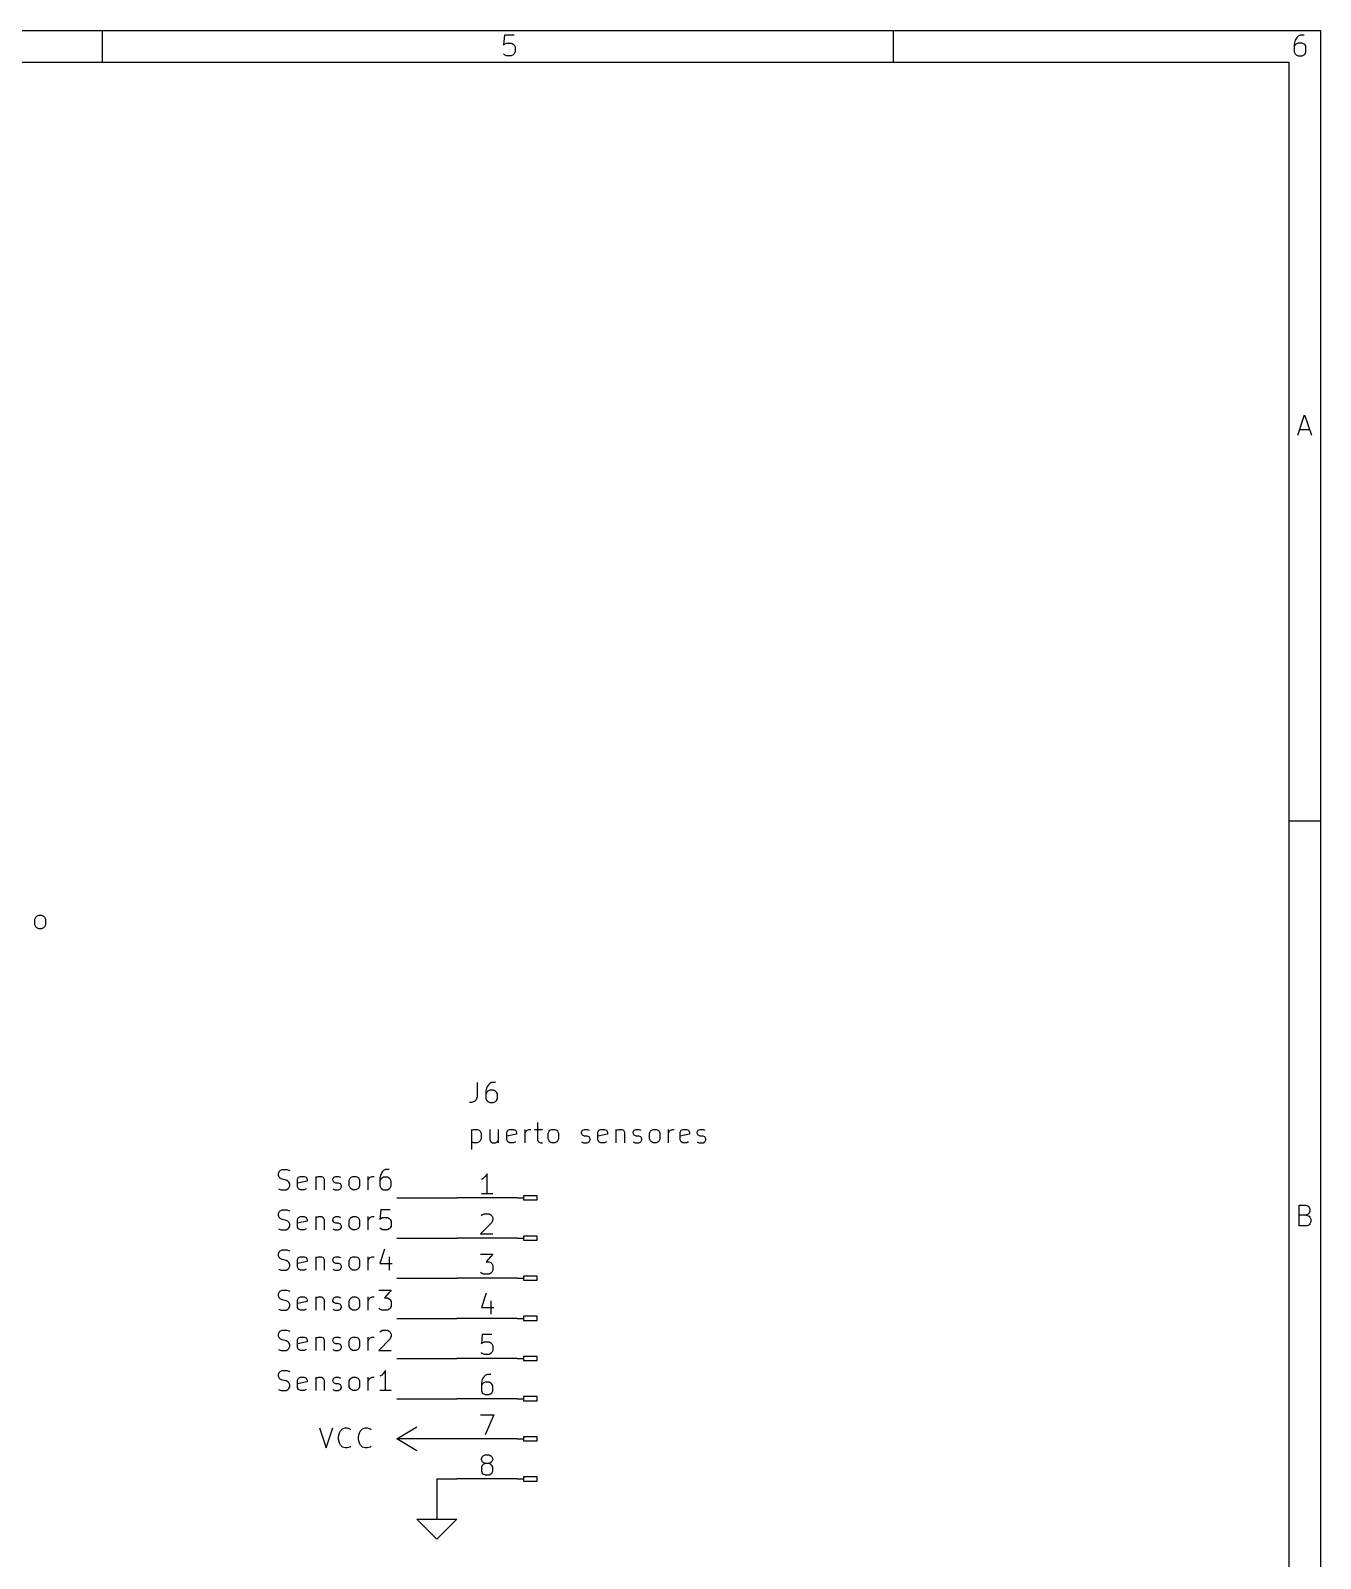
# Model space of a CAD drawing. Extents: x 0.4 to 11.3, y -7.9 to -0.4.
# Drawn here: x 8.089 to 11.299, y -4.198 to -0.394 of the extents above; entities that cross this region are included whole.
import ezdxf

# ---------------------------------------------------------------- set-up
doc = ezdxf.new("R2010")
doc.units = 0
doc.header["$MEASUREMENT"] = 0
for name, color, linetype in [('CYAN2', 4, 'CONTINUOUS'), ('GRAY1', 251, 'CONTINUOUS'), ('GREEN3', 91, 'CONTINUOUS'), ('RED2', 1, 'CONTINUOUS'), ('RED3', 11, 'CONTINUOUS')]:
    doc.layers.add(name, color=color, linetype=linetype)

msp = doc.modelspace()

# ---------------------------------------------------------------- linework, layer by layer
at = {"layer": 'CYAN2', "linetype": 'CONTINUOUS'}
for p, q in [((9.2006, -3.0128), (9.2006, -3.0485)), ((9.2244, -3.0247), (9.222, -3.0342)), ((9.222, -3.0342), (9.222, -3.0533)), ((9.2244, -3.0366), (9.222, -3.0414)), ((9.2291, -3.0176), (9.2244, -3.0247)), ((9.2268, -3.0342), (9.2244, -3.0366)), ((9.2315, -3.0319), (9.2268, -3.0342)), ((9.2315, -3.0152), (9.2291, -3.0176)), ((9.2363, -3.0128), (9.2315, -3.0152)), ((9.241, -3.0319), (9.2315, -3.0319)), ((9.2458, -3.0128), (9.2363, -3.0128)), ((9.2458, -3.0342), (9.241, -3.0319)), ((9.2482, -3.0366), (9.2458, -3.0342)), ((9.2506, -3.0414), (9.2482, -3.0366)), ((9.2506, -3.0533), (9.2506, -3.0414)), ((9.1863, -3.0628), (9.1815, -3.0628)), ((9.1934, -3.0604), (9.1863, -3.0628)), ((9.1982, -3.0557), (9.1934, -3.0604)), ((9.2006, -3.0485), (9.1982, -3.0557)), ((9.222, -3.0533), (9.2244, -3.058)), ((9.2244, -3.058), (9.2268, -3.0604)), ((9.2268, -3.0604), (9.2315, -3.0628)), ((9.2315, -3.0628), (9.241, -3.0628)), ((9.241, -3.0628), (9.2458, -3.0604)), ((9.2458, -3.0604), (9.2482, -3.058)), ((9.2482, -3.058), (9.2506, -3.0533)), ((9.3506, -3.1128), (9.3506, -3.1557)), ((9.1863, -3.1295), (9.1863, -3.1795)), ((9.1863, -3.1319), (9.191, -3.1295)), ((9.191, -3.1295), (9.2006, -3.1295)), ((9.2006, -3.1295), (9.2053, -3.1319)), ((9.2053, -3.1319), (9.2077, -3.1342)), ((9.2077, -3.1342), (9.2101, -3.139)), ((9.2101, -3.1533), (9.2077, -3.158)), ((9.2101, -3.139), (9.2101, -3.1533)), ((9.2315, -3.1295), (9.2315, -3.1557)), ((9.2315, -3.1557), (9.2339, -3.1604)), ((9.2529, -3.1295), (9.2529, -3.1628)), ((9.2744, -3.1366), (9.2768, -3.1319)), ((9.2744, -3.1557), (9.2744, -3.1366)), ((9.2982, -3.1414), (9.2744, -3.1461)), ((9.2768, -3.1604), (9.2744, -3.1557)), ((9.2768, -3.1319), (9.2815, -3.1295)), ((9.2815, -3.1295), (9.291, -3.1295)), ((9.291, -3.1295), (9.2958, -3.1319)), ((9.2958, -3.1319), (9.2982, -3.1366)), ((9.2982, -3.1366), (9.2982, -3.1414)), ((9.3196, -3.1628), (9.3196, -3.1295)), ((9.3196, -3.139), (9.322, -3.1342)), ((9.322, -3.1342), (9.3244, -3.1319)), ((9.3244, -3.1319), (9.3291, -3.1295)), ((9.3291, -3.1295), (9.3339, -3.1295)), ((9.3434, -3.1295), (9.3625, -3.1295)), ((9.3506, -3.1557), (9.3529, -3.1604)), ((9.3768, -3.139), (9.3791, -3.1342)), ((9.3768, -3.1533), (9.3768, -3.139)), ((9.3791, -3.158), (9.3768, -3.1533)), ((9.3791, -3.1342), (9.3815, -3.1319)), ((9.3815, -3.1319), (9.3863, -3.1295)), ((9.3863, -3.1295), (9.3934, -3.1295)), ((9.3934, -3.1295), (9.3982, -3.1319)), ((9.3982, -3.1319), (9.4006, -3.1342)), ((9.4006, -3.1342), (9.4029, -3.139)), ((9.4029, -3.1533), (9.4006, -3.158)), ((9.4029, -3.139), (9.4029, -3.1533)), ((9.4601, -3.1366), (9.4625, -3.1319)), ((9.4601, -3.139), (9.4601, -3.1366)), ((9.4625, -3.1438), (9.4601, -3.139)), ((9.4625, -3.1319), (9.4672, -3.1295)), ((9.4672, -3.1461), (9.4625, -3.1438)), ((9.4672, -3.1295), (9.4744, -3.1295)), ((9.4744, -3.1461), (9.4672, -3.1461)), ((9.4744, -3.1295), (9.4791, -3.1319)), ((9.4791, -3.1485), (9.4744, -3.1461)), ((9.4815, -3.1533), (9.4791, -3.1485)), ((9.4791, -3.1604), (9.4815, -3.1557)), ((9.4815, -3.1557), (9.4815, -3.1533)), ((9.5006, -3.1366), (9.5029, -3.1319)), ((9.5006, -3.1557), (9.5006, -3.1366)), ((9.5244, -3.1414), (9.5006, -3.1461)), ((9.5029, -3.1604), (9.5006, -3.1557)), ((9.5029, -3.1319), (9.5077, -3.1295)), ((9.5077, -3.1295), (9.5172, -3.1295)), ((9.5172, -3.1295), (9.522, -3.1319)), ((9.522, -3.1319), (9.5244, -3.1366)), ((9.5244, -3.1366), (9.5244, -3.1414)), ((9.5458, -3.1295), (9.5458, -3.1628)), ((9.5458, -3.1342), (9.5482, -3.1319)), ((9.5482, -3.1319), (9.5529, -3.1295)), ((9.5529, -3.1295), (9.5601, -3.1295)), ((9.5601, -3.1295), (9.5648, -3.1319)), ((9.5648, -3.1319), (9.5672, -3.1366)), ((9.5672, -3.1366), (9.5672, -3.1628)), ((9.5887, -3.1366), (9.591, -3.1319)), ((9.5887, -3.139), (9.5887, -3.1366)), ((9.591, -3.1438), (9.5887, -3.139)), ((9.591, -3.1319), (9.5958, -3.1295)), ((9.5958, -3.1461), (9.591, -3.1438)), ((9.5958, -3.1295), (9.6029, -3.1295)), ((9.6029, -3.1461), (9.5958, -3.1461)), ((9.6029, -3.1295), (9.6077, -3.1319)), ((9.6077, -3.1485), (9.6029, -3.1461)), ((9.6101, -3.1533), (9.6077, -3.1485)), ((9.6077, -3.1604), (9.6101, -3.1557)), ((9.6101, -3.1557), (9.6101, -3.1533)), ((9.6291, -3.139), (9.6315, -3.1342)), ((9.6291, -3.1533), (9.6291, -3.139)), ((9.6315, -3.158), (9.6291, -3.1533)), ((9.6315, -3.1342), (9.6339, -3.1319)), ((9.6339, -3.1319), (9.6387, -3.1295)), ((9.6387, -3.1295), (9.6458, -3.1295)), ((9.6458, -3.1295), (9.6506, -3.1319)), ((9.6506, -3.1319), (9.6529, -3.1342)), ((9.6529, -3.1342), (9.6553, -3.139)), ((9.6553, -3.1533), (9.6529, -3.158)), ((9.6553, -3.139), (9.6553, -3.1533)), ((9.6767, -3.1628), (9.6767, -3.1295)), ((9.6767, -3.139), (9.6791, -3.1342)), ((9.6791, -3.1342), (9.6815, -3.1319)), ((9.6815, -3.1319), (9.6863, -3.1295)), ((9.6863, -3.1295), (9.691, -3.1295)), ((9.7053, -3.1366), (9.7077, -3.1319)), ((9.7053, -3.1557), (9.7053, -3.1366)), ((9.7291, -3.1414), (9.7053, -3.1461)), ((9.7077, -3.1604), (9.7053, -3.1557)), ((9.7077, -3.1319), (9.7125, -3.1295)), ((9.7125, -3.1295), (9.722, -3.1295)), ((9.722, -3.1295), (9.7267, -3.1319)), ((9.7267, -3.1319), (9.7291, -3.1366)), ((9.7291, -3.1366), (9.7291, -3.1414)), ((9.7482, -3.1366), (9.7506, -3.1319)), ((9.7482, -3.139), (9.7482, -3.1366)), ((9.7506, -3.1438), (9.7482, -3.139)), ((9.7506, -3.1319), (9.7553, -3.1295)), ((9.7553, -3.1461), (9.7506, -3.1438)), ((9.7553, -3.1295), (9.7625, -3.1295)), ((9.7625, -3.1461), (9.7553, -3.1461)), ((9.7625, -3.1295), (9.7672, -3.1319)), ((9.7672, -3.1485), (9.7625, -3.1461)), ((9.7696, -3.1533), (9.7672, -3.1485)), ((9.7672, -3.1604), (9.7696, -3.1557)), ((9.7696, -3.1557), (9.7696, -3.1533)), ((9.191, -3.1628), (9.1863, -3.1604)), ((9.2006, -3.1628), (9.191, -3.1628)), ((9.2053, -3.1604), (9.2006, -3.1628)), ((9.2077, -3.158), (9.2053, -3.1604)), ((9.2339, -3.1604), (9.2387, -3.1628)), ((9.2387, -3.1628), (9.2458, -3.1628)), ((9.2458, -3.1628), (9.2506, -3.1604)), ((9.2506, -3.1604), (9.2529, -3.158)), ((9.2815, -3.1628), (9.2768, -3.1604)), ((9.291, -3.1628), (9.2815, -3.1628)), ((9.2958, -3.1604), (9.291, -3.1628)), ((9.3529, -3.1604), (9.3577, -3.1628)), ((9.3577, -3.1628), (9.3625, -3.1628)), ((9.3815, -3.1604), (9.3791, -3.158)), ((9.3863, -3.1628), (9.3815, -3.1604)), ((9.3934, -3.1628), (9.3863, -3.1628)), ((9.3982, -3.1604), (9.3934, -3.1628)), ((9.4006, -3.158), (9.3982, -3.1604)), ((9.4601, -3.1604), (9.4648, -3.1628)), ((9.4648, -3.1628), (9.4744, -3.1628)), ((9.4744, -3.1628), (9.4791, -3.1604)), ((9.5077, -3.1628), (9.5029, -3.1604)), ((9.5172, -3.1628), (9.5077, -3.1628)), ((9.522, -3.1604), (9.5172, -3.1628)), ((9.5887, -3.1604), (9.5934, -3.1628)), ((9.5934, -3.1628), (9.6029, -3.1628)), ((9.6029, -3.1628), (9.6077, -3.1604)), ((9.6339, -3.1604), (9.6315, -3.158)), ((9.6387, -3.1628), (9.6339, -3.1604)), ((9.6458, -3.1628), (9.6387, -3.1628)), ((9.6506, -3.1604), (9.6458, -3.1628)), ((9.6529, -3.158), (9.6506, -3.1604)), ((9.7125, -3.1628), (9.7077, -3.1604)), ((9.722, -3.1628), (9.7125, -3.1628)), ((9.7267, -3.1604), (9.722, -3.1628)), ((9.7482, -3.1604), (9.7529, -3.1628)), ((9.7529, -3.1628), (9.7625, -3.1628)), ((9.7625, -3.1628), (9.7672, -3.1604)), ((8.8075, -3.8728), (8.8242, -3.9228)), ((8.8242, -3.9228), (8.8409, -3.8728)), ((8.8575, -3.8847), (8.8599, -3.8799)), ((8.8599, -3.8799), (8.8647, -3.8752)), ((8.8647, -3.8752), (8.8718, -3.8728)), ((8.8718, -3.8728), (8.8766, -3.8728)), ((8.8766, -3.8728), (8.8837, -3.8752)), ((8.8837, -3.8752), (8.8861, -3.8776)), ((8.9075, -3.8847), (8.9099, -3.8799)), ((8.9099, -3.8799), (8.9147, -3.8752)), ((8.9147, -3.8752), (8.9218, -3.8728)), ((8.9218, -3.8728), (8.9266, -3.8728)), ((8.9266, -3.8728), (8.9337, -3.8752)), ((8.9337, -3.8752), (8.9361, -3.8776)), ((8.8551, -3.8942), (8.8575, -3.8847)), ((8.8551, -3.9014), (8.8551, -3.8942)), ((8.8575, -3.9109), (8.8551, -3.9014)), ((8.8599, -3.9157), (8.8575, -3.9109)), ((8.8647, -3.9204), (8.8599, -3.9157)), ((8.8861, -3.918), (8.8837, -3.9204)), ((8.9051, -3.8942), (8.9075, -3.8847)), ((8.9051, -3.9014), (8.9051, -3.8942)), ((8.9075, -3.9109), (8.9051, -3.9014)), ((8.9099, -3.9157), (8.9075, -3.9109)), ((8.9147, -3.9204), (8.9099, -3.9157)), ((8.9361, -3.918), (8.9337, -3.9204)), ((8.8718, -3.9228), (8.8647, -3.9204)), ((8.8766, -3.9228), (8.8718, -3.9228)), ((8.8837, -3.9204), (8.8766, -3.9228)), ((8.9218, -3.9228), (8.9147, -3.9204)), ((8.9266, -3.9228), (8.9218, -3.9228)), ((8.9337, -3.9204), (8.9266, -3.9228))]:
    msp.add_line(p, q, dxfattribs=at)
at = {"layer": 'GRAY1', "linetype": 'CONTINUOUS'}
for p, q in [((8.0993, -2.606), (8.1017, -2.6012)), ((8.0993, -2.6203), (8.0993, -2.606)), ((8.1017, -2.625), (8.0993, -2.6203)), ((8.1017, -2.6012), (8.1041, -2.5988)), ((8.1041, -2.5988), (8.1089, -2.5965)), ((8.1089, -2.5965), (8.116, -2.5965)), ((8.116, -2.5965), (8.1208, -2.5988)), ((8.1208, -2.5988), (8.1231, -2.6012)), ((8.1231, -2.6012), (8.1255, -2.606)), ((8.1255, -2.6203), (8.1231, -2.625)), ((8.1255, -2.606), (8.1255, -2.6203)), ((8.1041, -2.6274), (8.1017, -2.625)), ((8.1089, -2.6298), (8.1041, -2.6274)), ((8.116, -2.6298), (8.1089, -2.6298)), ((8.1208, -2.6274), (8.116, -2.6298)), ((8.1231, -2.625), (8.1208, -2.6274)), ((8.7078, -3.2346), (8.7102, -3.2322)), ((8.7102, -3.2322), (8.7149, -3.2298)), ((8.7149, -3.2298), (8.7268, -3.2298)), ((8.7268, -3.2298), (8.734, -3.2322)), ((8.9673, -3.2322), (8.9649, -3.2346)), ((8.9721, -3.2298), (8.9673, -3.2322)), ((8.9816, -3.2298), (8.9721, -3.2298)), ((8.7054, -3.2393), (8.7078, -3.2346)), ((8.7054, -3.2441), (8.7054, -3.2393)), ((8.7078, -3.2488), (8.7054, -3.2441)), ((8.7102, -3.2512), (8.7078, -3.2488)), ((8.7149, -3.2536), (8.7102, -3.2512)), ((8.7245, -3.256), (8.7149, -3.2536)), ((8.7292, -3.2584), (8.7245, -3.256)), ((8.7316, -3.2608), (8.7292, -3.2584)), ((8.734, -3.2655), (8.7316, -3.2608)), ((8.7316, -3.275), (8.734, -3.2703)), ((8.734, -3.2703), (8.734, -3.2655)), ((8.753, -3.2536), (8.7554, -3.2488)), ((8.753, -3.2727), (8.753, -3.2536)), ((8.7768, -3.2584), (8.753, -3.2631)), ((8.7554, -3.2488), (8.7602, -3.2465)), ((8.7602, -3.2465), (8.7697, -3.2465)), ((8.7697, -3.2465), (8.7745, -3.2488)), ((8.7745, -3.2488), (8.7768, -3.2536)), ((8.7768, -3.2536), (8.7768, -3.2584)), ((8.7983, -3.2465), (8.7983, -3.2798)), ((8.7983, -3.2512), (8.8007, -3.2488)), ((8.8007, -3.2488), (8.8054, -3.2465)), ((8.8054, -3.2465), (8.8126, -3.2465)), ((8.8126, -3.2465), (8.8173, -3.2488)), ((8.8173, -3.2488), (8.8197, -3.2536)), ((8.8197, -3.2536), (8.8197, -3.2798)), ((8.8411, -3.2536), (8.8435, -3.2488)), ((8.8411, -3.256), (8.8411, -3.2536)), ((8.8435, -3.2608), (8.8411, -3.256)), ((8.8435, -3.2488), (8.8483, -3.2465)), ((8.8483, -3.2631), (8.8435, -3.2608)), ((8.8483, -3.2465), (8.8554, -3.2465)), ((8.8554, -3.2631), (8.8483, -3.2631)), ((8.8554, -3.2465), (8.8602, -3.2488)), ((8.8602, -3.2655), (8.8554, -3.2631)), ((8.8626, -3.2703), (8.8602, -3.2655)), ((8.8626, -3.2727), (8.8626, -3.2703)), ((8.8816, -3.256), (8.884, -3.2512)), ((8.8816, -3.2703), (8.8816, -3.256)), ((8.884, -3.275), (8.8816, -3.2703)), ((8.884, -3.2512), (8.8864, -3.2488)), ((8.8864, -3.2488), (8.8911, -3.2465)), ((8.8911, -3.2465), (8.8983, -3.2465)), ((8.8983, -3.2465), (8.903, -3.2488)), ((8.903, -3.2488), (8.9054, -3.2512)), ((8.9054, -3.2512), (8.9078, -3.256)), ((8.9078, -3.2703), (8.9054, -3.275)), ((8.9078, -3.256), (8.9078, -3.2703)), ((8.9292, -3.2798), (8.9292, -3.2465)), ((8.9292, -3.256), (8.9316, -3.2512)), ((8.9316, -3.2512), (8.934, -3.2488)), ((8.934, -3.2488), (8.9387, -3.2465)), ((8.9387, -3.2465), (8.9435, -3.2465)), ((8.9602, -3.2417), (8.9578, -3.2512)), ((8.9578, -3.2512), (8.9578, -3.2703)), ((8.9602, -3.2536), (8.9578, -3.2584)), ((8.9578, -3.2703), (8.9602, -3.275)), ((8.9649, -3.2346), (8.9602, -3.2417)), ((8.9626, -3.2512), (8.9602, -3.2536)), ((8.9673, -3.2488), (8.9626, -3.2512)), ((8.9768, -3.2488), (8.9673, -3.2488)), ((8.9816, -3.2512), (8.9768, -3.2488)), ((8.984, -3.2536), (8.9816, -3.2512)), ((8.9864, -3.2584), (8.984, -3.2536)), ((8.984, -3.275), (8.9864, -3.2703)), ((8.9864, -3.2703), (8.9864, -3.2584)), ((8.7054, -3.2774), (8.7126, -3.2798)), ((8.7126, -3.2798), (8.7245, -3.2798)), ((8.7245, -3.2798), (8.7292, -3.2774)), ((8.7292, -3.2774), (8.7316, -3.275)), ((8.7554, -3.2774), (8.753, -3.2727)), ((8.7602, -3.2798), (8.7554, -3.2774)), ((8.7697, -3.2798), (8.7602, -3.2798)), ((8.7745, -3.2774), (8.7697, -3.2798)), ((8.8411, -3.2774), (8.8459, -3.2798)), ((8.8459, -3.2798), (8.8554, -3.2798)), ((8.8554, -3.2798), (8.8602, -3.2774)), ((8.8602, -3.2774), (8.8626, -3.2727)), ((8.8864, -3.2774), (8.884, -3.275)), ((8.8911, -3.2798), (8.8864, -3.2774)), ((8.8983, -3.2798), (8.8911, -3.2798)), ((8.903, -3.2774), (8.8983, -3.2798)), ((8.9054, -3.275), (8.903, -3.2774)), ((8.9602, -3.275), (8.9626, -3.2774)), ((8.9626, -3.2774), (8.9673, -3.2798)), ((8.9673, -3.2798), (8.9768, -3.2798)), ((8.9768, -3.2798), (8.9816, -3.2774)), ((8.9816, -3.2774), (8.984, -3.275)), ((8.7054, -3.3393), (8.7078, -3.3346)), ((8.7054, -3.3441), (8.7054, -3.3393)), ((8.7078, -3.3488), (8.7054, -3.3441)), ((8.7078, -3.3346), (8.7102, -3.3322)), ((8.7102, -3.3322), (8.7149, -3.3298)), ((8.7149, -3.3298), (8.7268, -3.3298)), ((8.7268, -3.3298), (8.734, -3.3322)), ((8.7554, -3.3488), (8.7602, -3.3465)), ((8.7602, -3.3465), (8.7697, -3.3465)), ((8.7697, -3.3465), (8.7745, -3.3488)), ((8.7983, -3.3465), (8.7983, -3.3798)), ((8.8007, -3.3488), (8.8054, -3.3465)), ((8.8054, -3.3465), (8.8126, -3.3465)), ((8.8126, -3.3465), (8.8173, -3.3488)), ((8.8435, -3.3488), (8.8483, -3.3465)), ((8.8483, -3.3465), (8.8554, -3.3465)), ((8.8554, -3.3465), (8.8602, -3.3488)), ((8.8864, -3.3488), (8.8911, -3.3465)), ((8.8911, -3.3465), (8.8983, -3.3465)), ((8.8983, -3.3465), (8.903, -3.3488)), ((8.9292, -3.3798), (8.9292, -3.3465)), ((8.934, -3.3488), (8.9387, -3.3465)), ((8.9387, -3.3465), (8.9435, -3.3465)), ((8.9602, -3.3298), (8.9578, -3.3536)), ((8.984, -3.3298), (8.9602, -3.3298)), ((8.7054, -3.3774), (8.7126, -3.3798)), ((8.7102, -3.3512), (8.7078, -3.3488)), ((8.7149, -3.3536), (8.7102, -3.3512)), ((8.7126, -3.3798), (8.7245, -3.3798)), ((8.7245, -3.356), (8.7149, -3.3536)), ((8.7292, -3.3584), (8.7245, -3.356)), ((8.7245, -3.3798), (8.7292, -3.3774)), ((8.7316, -3.3608), (8.7292, -3.3584)), ((8.7292, -3.3774), (8.7316, -3.375)), ((8.734, -3.3655), (8.7316, -3.3608)), ((8.7316, -3.375), (8.734, -3.3703)), ((8.734, -3.3703), (8.734, -3.3655)), ((8.753, -3.3536), (8.7554, -3.3488)), ((8.753, -3.3727), (8.753, -3.3536)), ((8.7768, -3.3584), (8.753, -3.3631)), ((8.7554, -3.3774), (8.753, -3.3727)), ((8.7602, -3.3798), (8.7554, -3.3774)), ((8.7697, -3.3798), (8.7602, -3.3798)), ((8.7745, -3.3774), (8.7697, -3.3798)), ((8.7745, -3.3488), (8.7768, -3.3536)), ((8.7768, -3.3536), (8.7768, -3.3584)), ((8.7983, -3.3512), (8.8007, -3.3488)), ((8.8173, -3.3488), (8.8197, -3.3536)), ((8.8197, -3.3536), (8.8197, -3.3798)), ((8.8411, -3.3536), (8.8435, -3.3488)), ((8.8411, -3.356), (8.8411, -3.3536)), ((8.8435, -3.3608), (8.8411, -3.356)), ((8.8411, -3.3774), (8.8459, -3.3798)), ((8.8483, -3.3631), (8.8435, -3.3608)), ((8.8459, -3.3798), (8.8554, -3.3798)), ((8.8554, -3.3631), (8.8483, -3.3631)), ((8.8602, -3.3655), (8.8554, -3.3631)), ((8.8554, -3.3798), (8.8602, -3.3774)), ((8.8626, -3.3703), (8.8602, -3.3655)), ((8.8602, -3.3774), (8.8626, -3.3727)), ((8.8626, -3.3727), (8.8626, -3.3703)), ((8.8816, -3.356), (8.884, -3.3512)), ((8.8816, -3.3703), (8.8816, -3.356)), ((8.884, -3.375), (8.8816, -3.3703)), ((8.884, -3.3512), (8.8864, -3.3488)), ((8.8864, -3.3774), (8.884, -3.375)), ((8.8911, -3.3798), (8.8864, -3.3774)), ((8.8983, -3.3798), (8.8911, -3.3798)), ((8.903, -3.3774), (8.8983, -3.3798)), ((8.903, -3.3488), (8.9054, -3.3512)), ((8.9054, -3.375), (8.903, -3.3774)), ((8.9054, -3.3512), (8.9078, -3.356)), ((8.9078, -3.3703), (8.9054, -3.375)), ((8.9078, -3.356), (8.9078, -3.3703)), ((8.9292, -3.356), (8.9316, -3.3512)), ((8.9316, -3.3512), (8.934, -3.3488)), ((8.9578, -3.3536), (8.9602, -3.3512)), ((8.9602, -3.3774), (8.9578, -3.375)), ((8.9602, -3.3512), (8.9649, -3.3488)), ((8.9649, -3.3798), (8.9602, -3.3774)), ((8.9649, -3.3488), (8.9768, -3.3488)), ((8.9768, -3.3798), (8.9649, -3.3798)), ((8.9768, -3.3488), (8.9816, -3.3512)), ((8.9816, -3.3774), (8.9768, -3.3798)), ((8.9816, -3.3512), (8.984, -3.3536)), ((8.984, -3.375), (8.9816, -3.3774)), ((8.984, -3.3536), (8.9864, -3.3584)), ((8.9864, -3.3703), (8.984, -3.375)), ((8.9864, -3.3584), (8.9864, -3.3703)), ((8.7054, -3.4393), (8.7078, -3.4346)), ((8.7054, -3.4441), (8.7054, -3.4393)), ((8.7078, -3.4488), (8.7054, -3.4441)), ((8.7078, -3.4346), (8.7102, -3.4322)), ((8.7102, -3.4512), (8.7078, -3.4488)), ((8.7102, -3.4322), (8.7149, -3.4298)), ((8.7149, -3.4536), (8.7102, -3.4512)), ((8.7149, -3.4298), (8.7268, -3.4298)), ((8.7245, -3.456), (8.7149, -3.4536)), ((8.7292, -3.4584), (8.7245, -3.456)), ((8.7268, -3.4298), (8.734, -3.4322)), ((8.7316, -3.4608), (8.7292, -3.4584)), ((8.734, -3.4655), (8.7316, -3.4608)), ((8.753, -3.4536), (8.7554, -3.4488)), ((8.753, -3.4727), (8.753, -3.4536)), ((8.7768, -3.4584), (8.753, -3.4631)), ((8.7554, -3.4488), (8.7602, -3.4465)), ((8.7602, -3.4465), (8.7697, -3.4465)), ((8.7697, -3.4465), (8.7745, -3.4488)), ((8.7745, -3.4488), (8.7768, -3.4536)), ((8.7768, -3.4536), (8.7768, -3.4584)), ((8.7983, -3.4465), (8.7983, -3.4798)), ((8.7983, -3.4512), (8.8007, -3.4488)), ((8.8007, -3.4488), (8.8054, -3.4465)), ((8.8054, -3.4465), (8.8126, -3.4465)), ((8.8126, -3.4465), (8.8173, -3.4488)), ((8.8173, -3.4488), (8.8197, -3.4536)), ((8.8197, -3.4536), (8.8197, -3.4798)), ((8.8411, -3.4536), (8.8435, -3.4488)), ((8.8411, -3.456), (8.8411, -3.4536)), ((8.8435, -3.4608), (8.8411, -3.456)), ((8.8435, -3.4488), (8.8483, -3.4465)), ((8.8483, -3.4631), (8.8435, -3.4608)), ((8.8483, -3.4465), (8.8554, -3.4465)), ((8.8554, -3.4465), (8.8602, -3.4488)), ((8.8816, -3.456), (8.884, -3.4512)), ((8.8816, -3.4703), (8.8816, -3.456)), ((8.884, -3.4512), (8.8864, -3.4488)), ((8.8864, -3.4488), (8.8911, -3.4465)), ((8.8911, -3.4465), (8.8983, -3.4465)), ((8.8983, -3.4465), (8.903, -3.4488)), ((8.903, -3.4488), (8.9054, -3.4512)), ((8.9054, -3.4512), (8.9078, -3.456)), ((8.9078, -3.456), (8.9078, -3.4703)), ((8.9292, -3.4798), (8.9292, -3.4465)), ((8.9292, -3.456), (8.9316, -3.4512)), ((8.9316, -3.4512), (8.934, -3.4488)), ((8.934, -3.4488), (8.9387, -3.4465)), ((8.9387, -3.4465), (8.9435, -3.4465)), ((8.9697, -3.4274), (8.9578, -3.4631)), ((8.9816, -3.4465), (8.9816, -3.4798)), ((8.7054, -3.4774), (8.7126, -3.4798)), ((8.7126, -3.4798), (8.7245, -3.4798)), ((8.7245, -3.4798), (8.7292, -3.4774)), ((8.7292, -3.4774), (8.7316, -3.475)), ((8.7316, -3.475), (8.734, -3.4703)), ((8.734, -3.4703), (8.734, -3.4655)), ((8.7554, -3.4774), (8.753, -3.4727)), ((8.7602, -3.4798), (8.7554, -3.4774)), ((8.7697, -3.4798), (8.7602, -3.4798)), ((8.7745, -3.4774), (8.7697, -3.4798)), ((8.8411, -3.4774), (8.8459, -3.4798)), ((8.8459, -3.4798), (8.8554, -3.4798)), ((8.8554, -3.4631), (8.8483, -3.4631)), ((8.8602, -3.4655), (8.8554, -3.4631)), ((8.8554, -3.4798), (8.8602, -3.4774)), ((8.8626, -3.4703), (8.8602, -3.4655)), ((8.8602, -3.4774), (8.8626, -3.4727)), ((8.8626, -3.4727), (8.8626, -3.4703)), ((8.884, -3.475), (8.8816, -3.4703)), ((8.8864, -3.4774), (8.884, -3.475)), ((8.8911, -3.4798), (8.8864, -3.4774)), ((8.8983, -3.4798), (8.8911, -3.4798)), ((8.903, -3.4774), (8.8983, -3.4798)), ((8.9054, -3.475), (8.903, -3.4774)), ((8.9078, -3.4703), (8.9054, -3.475)), ((8.9578, -3.4631), (8.9887, -3.4631)), ((8.7054, -3.5393), (8.7078, -3.5346)), ((8.7078, -3.5346), (8.7102, -3.5322)), ((8.7102, -3.5322), (8.7149, -3.5298)), ((8.7149, -3.5298), (8.7268, -3.5298)), ((8.7268, -3.5298), (8.734, -3.5322)), ((8.9554, -3.5298), (8.9864, -3.5298)), ((8.9864, -3.5298), (8.9697, -3.5488)), ((8.7054, -3.5441), (8.7054, -3.5393)), ((8.7078, -3.5488), (8.7054, -3.5441)), ((8.7102, -3.5512), (8.7078, -3.5488)), ((8.7149, -3.5536), (8.7102, -3.5512)), ((8.7245, -3.556), (8.7149, -3.5536)), ((8.7292, -3.5584), (8.7245, -3.556)), ((8.7316, -3.5608), (8.7292, -3.5584)), ((8.7292, -3.5774), (8.7316, -3.575)), ((8.734, -3.5655), (8.7316, -3.5608)), ((8.7316, -3.575), (8.734, -3.5703)), ((8.734, -3.5703), (8.734, -3.5655)), ((8.753, -3.5536), (8.7554, -3.5488)), ((8.753, -3.5727), (8.753, -3.5536)), ((8.7768, -3.5584), (8.753, -3.5631)), ((8.7554, -3.5774), (8.753, -3.5727)), ((8.7554, -3.5488), (8.7602, -3.5465)), ((8.7602, -3.5465), (8.7697, -3.5465)), ((8.7697, -3.5465), (8.7745, -3.5488)), ((8.7745, -3.5488), (8.7768, -3.5536)), ((8.7768, -3.5536), (8.7768, -3.5584)), ((8.7983, -3.5465), (8.7983, -3.5798)), ((8.7983, -3.5512), (8.8007, -3.5488)), ((8.8007, -3.5488), (8.8054, -3.5465)), ((8.8054, -3.5465), (8.8126, -3.5465)), ((8.8126, -3.5465), (8.8173, -3.5488)), ((8.8173, -3.5488), (8.8197, -3.5536)), ((8.8197, -3.5536), (8.8197, -3.5798)), ((8.8411, -3.5536), (8.8435, -3.5488)), ((8.8411, -3.556), (8.8411, -3.5536)), ((8.8435, -3.5608), (8.8411, -3.556)), ((8.8435, -3.5488), (8.8483, -3.5465)), ((8.8483, -3.5631), (8.8435, -3.5608)), ((8.8483, -3.5465), (8.8554, -3.5465)), ((8.8554, -3.5631), (8.8483, -3.5631)), ((8.8554, -3.5465), (8.8602, -3.5488)), ((8.8602, -3.5655), (8.8554, -3.5631)), ((8.8626, -3.5703), (8.8602, -3.5655)), ((8.8602, -3.5774), (8.8626, -3.5727)), ((8.8626, -3.5727), (8.8626, -3.5703)), ((8.8816, -3.556), (8.884, -3.5512)), ((8.8816, -3.5703), (8.8816, -3.556)), ((8.884, -3.575), (8.8816, -3.5703)), ((8.884, -3.5512), (8.8864, -3.5488)), ((8.8864, -3.5774), (8.884, -3.575)), ((8.8864, -3.5488), (8.8911, -3.5465)), ((8.8911, -3.5465), (8.8983, -3.5465)), ((8.8983, -3.5465), (8.903, -3.5488)), ((8.903, -3.5488), (8.9054, -3.5512)), ((8.9054, -3.575), (8.903, -3.5774)), ((8.9054, -3.5512), (8.9078, -3.556)), ((8.9078, -3.5703), (8.9054, -3.575)), ((8.9078, -3.556), (8.9078, -3.5703)), ((8.9292, -3.5798), (8.9292, -3.5465)), ((8.9292, -3.556), (8.9316, -3.5512)), ((8.9316, -3.5512), (8.934, -3.5488)), ((8.934, -3.5488), (8.9387, -3.5465)), ((8.9387, -3.5465), (8.9435, -3.5465)), ((8.9578, -3.5774), (8.9554, -3.575)), ((8.9697, -3.5488), (8.9768, -3.5488)), ((8.9768, -3.5488), (8.9816, -3.5512)), ((8.9816, -3.5512), (8.984, -3.5536)), ((8.984, -3.575), (8.9816, -3.5774)), ((8.984, -3.5536), (8.9864, -3.5584)), ((8.9864, -3.5703), (8.984, -3.575)), ((8.9864, -3.5584), (8.9864, -3.5703)), ((8.7054, -3.5774), (8.7126, -3.5798)), ((8.7126, -3.5798), (8.7245, -3.5798)), ((8.7245, -3.5798), (8.7292, -3.5774)), ((8.7602, -3.5798), (8.7554, -3.5774)), ((8.7697, -3.5798), (8.7602, -3.5798)), ((8.7745, -3.5774), (8.7697, -3.5798)), ((8.8411, -3.5774), (8.8459, -3.5798)), ((8.8459, -3.5798), (8.8554, -3.5798)), ((8.8554, -3.5798), (8.8602, -3.5774)), ((8.8911, -3.5798), (8.8864, -3.5774)), ((8.8983, -3.5798), (8.8911, -3.5798)), ((8.903, -3.5774), (8.8983, -3.5798)), ((8.9626, -3.5798), (8.9578, -3.5774)), ((8.9768, -3.5798), (8.9626, -3.5798)), ((8.9816, -3.5774), (8.9768, -3.5798)), ((8.7054, -3.6393), (8.7078, -3.6346)), ((8.7054, -3.6441), (8.7054, -3.6393)), ((8.7078, -3.6488), (8.7054, -3.6441)), ((8.7078, -3.6346), (8.7102, -3.6322)), ((8.7102, -3.6512), (8.7078, -3.6488)), ((8.7102, -3.6322), (8.7149, -3.6298)), ((8.7149, -3.6536), (8.7102, -3.6512)), ((8.7149, -3.6298), (8.7268, -3.6298)), ((8.7268, -3.6298), (8.734, -3.6322)), ((8.753, -3.6536), (8.7554, -3.6488)), ((8.7554, -3.6488), (8.7602, -3.6465)), ((8.7602, -3.6465), (8.7697, -3.6465)), ((8.7697, -3.6465), (8.7745, -3.6488)), ((8.7745, -3.6488), (8.7768, -3.6536)), ((8.7983, -3.6465), (8.7983, -3.6798)), ((8.7983, -3.6512), (8.8007, -3.6488)), ((8.8007, -3.6488), (8.8054, -3.6465)), ((8.8054, -3.6465), (8.8126, -3.6465)), ((8.8126, -3.6465), (8.8173, -3.6488)), ((8.8173, -3.6488), (8.8197, -3.6536)), ((8.8411, -3.6536), (8.8435, -3.6488)), ((8.8435, -3.6488), (8.8483, -3.6465)), ((8.8483, -3.6465), (8.8554, -3.6465)), ((8.8554, -3.6465), (8.8602, -3.6488)), ((8.8816, -3.656), (8.884, -3.6512)), ((8.884, -3.6512), (8.8864, -3.6488)), ((8.8864, -3.6488), (8.8911, -3.6465)), ((8.8911, -3.6465), (8.8983, -3.6465)), ((8.8983, -3.6465), (8.903, -3.6488)), ((8.903, -3.6488), (8.9054, -3.6512)), ((8.9054, -3.6512), (8.9078, -3.656)), ((8.9292, -3.6798), (8.9292, -3.6465)), ((8.9292, -3.656), (8.9316, -3.6512)), ((8.9316, -3.6512), (8.934, -3.6488)), ((8.934, -3.6488), (8.9387, -3.6465)), ((8.9387, -3.6465), (8.9435, -3.6465)), ((8.984, -3.6512), (8.9554, -3.6798)), ((8.9578, -3.6346), (8.9602, -3.6322)), ((8.9602, -3.6322), (8.9649, -3.6298)), ((8.9649, -3.6298), (8.9768, -3.6298)), ((8.9768, -3.6298), (8.9816, -3.6322)), ((8.9816, -3.6322), (8.984, -3.6346)), ((8.984, -3.6346), (8.9864, -3.6393)), ((8.9864, -3.6441), (8.984, -3.6512)), ((8.9864, -3.6393), (8.9864, -3.6441)), ((8.7054, -3.6774), (8.7126, -3.6798)), ((8.7126, -3.6798), (8.7245, -3.6798)), ((8.7245, -3.656), (8.7149, -3.6536)), ((8.7292, -3.6584), (8.7245, -3.656)), ((8.7245, -3.6798), (8.7292, -3.6774)), ((8.7316, -3.6608), (8.7292, -3.6584)), ((8.7292, -3.6774), (8.7316, -3.675)), ((8.734, -3.6655), (8.7316, -3.6608)), ((8.7316, -3.675), (8.734, -3.6703)), ((8.734, -3.6703), (8.734, -3.6655)), ((8.753, -3.6727), (8.753, -3.6536)), ((8.7768, -3.6584), (8.753, -3.6631)), ((8.7554, -3.6774), (8.753, -3.6727)), ((8.7602, -3.6798), (8.7554, -3.6774)), ((8.7697, -3.6798), (8.7602, -3.6798)), ((8.7745, -3.6774), (8.7697, -3.6798)), ((8.7768, -3.6536), (8.7768, -3.6584)), ((8.8197, -3.6536), (8.8197, -3.6798)), ((8.8411, -3.656), (8.8411, -3.6536)), ((8.8435, -3.6608), (8.8411, -3.656)), ((8.8411, -3.6774), (8.8459, -3.6798)), ((8.8483, -3.6631), (8.8435, -3.6608)), ((8.8459, -3.6798), (8.8554, -3.6798)), ((8.8554, -3.6631), (8.8483, -3.6631)), ((8.8602, -3.6655), (8.8554, -3.6631)), ((8.8554, -3.6798), (8.8602, -3.6774)), ((8.8626, -3.6703), (8.8602, -3.6655)), ((8.8602, -3.6774), (8.8626, -3.6727)), ((8.8626, -3.6727), (8.8626, -3.6703)), ((8.8816, -3.6703), (8.8816, -3.656)), ((8.884, -3.675), (8.8816, -3.6703)), ((8.8864, -3.6774), (8.884, -3.675)), ((8.8911, -3.6798), (8.8864, -3.6774)), ((8.8983, -3.6798), (8.8911, -3.6798)), ((8.903, -3.6774), (8.8983, -3.6798)), ((8.9054, -3.675), (8.903, -3.6774)), ((8.9078, -3.6703), (8.9054, -3.675)), ((8.9078, -3.656), (8.9078, -3.6703)), ((8.9554, -3.6798), (8.9864, -3.6798)), ((8.7054, -3.7393), (8.7078, -3.7346)), ((8.7054, -3.7441), (8.7054, -3.7393)), ((8.7078, -3.7488), (8.7054, -3.7441)), ((8.7078, -3.7346), (8.7102, -3.7322)), ((8.7102, -3.7512), (8.7078, -3.7488)), ((8.7102, -3.7322), (8.7149, -3.7298)), ((8.7149, -3.7536), (8.7102, -3.7512)), ((8.7149, -3.7298), (8.7268, -3.7298)), ((8.7245, -3.756), (8.7149, -3.7536)), ((8.7292, -3.7584), (8.7245, -3.756)), ((8.7268, -3.7298), (8.734, -3.7322)), ((8.7316, -3.7608), (8.7292, -3.7584)), ((8.734, -3.7655), (8.7316, -3.7608)), ((8.734, -3.7703), (8.734, -3.7655)), ((8.753, -3.7536), (8.7554, -3.7488)), ((8.753, -3.7727), (8.753, -3.7536)), ((8.7768, -3.7584), (8.753, -3.7631)), ((8.7554, -3.7488), (8.7602, -3.7465)), ((8.7602, -3.7465), (8.7697, -3.7465)), ((8.7697, -3.7465), (8.7745, -3.7488)), ((8.7745, -3.7488), (8.7768, -3.7536)), ((8.7768, -3.7536), (8.7768, -3.7584)), ((8.7983, -3.7465), (8.7983, -3.7798)), ((8.7983, -3.7512), (8.8007, -3.7488)), ((8.8007, -3.7488), (8.8054, -3.7465)), ((8.8054, -3.7465), (8.8126, -3.7465)), ((8.8126, -3.7465), (8.8173, -3.7488)), ((8.8173, -3.7488), (8.8197, -3.7536)), ((8.8197, -3.7536), (8.8197, -3.7798)), ((8.8411, -3.7536), (8.8435, -3.7488)), ((8.8411, -3.756), (8.8411, -3.7536)), ((8.8435, -3.7608), (8.8411, -3.756)), ((8.8435, -3.7488), (8.8483, -3.7465)), ((8.8483, -3.7631), (8.8435, -3.7608)), ((8.8483, -3.7465), (8.8554, -3.7465)), ((8.8554, -3.7631), (8.8483, -3.7631)), ((8.8554, -3.7465), (8.8602, -3.7488)), ((8.8602, -3.7655), (8.8554, -3.7631)), ((8.8626, -3.7703), (8.8602, -3.7655)), ((8.8816, -3.756), (8.884, -3.7512)), ((8.8816, -3.7703), (8.8816, -3.756)), ((8.884, -3.7512), (8.8864, -3.7488)), ((8.8864, -3.7488), (8.8911, -3.7465)), ((8.8911, -3.7465), (8.8983, -3.7465)), ((8.8983, -3.7465), (8.903, -3.7488)), ((8.903, -3.7488), (8.9054, -3.7512)), ((8.9054, -3.7512), (8.9078, -3.756)), ((8.9078, -3.756), (8.9078, -3.7703)), ((8.9292, -3.7798), (8.9292, -3.7465)), ((8.9292, -3.756), (8.9316, -3.7512)), ((8.9316, -3.7512), (8.934, -3.7488)), ((8.934, -3.7488), (8.9387, -3.7465)), ((8.9387, -3.7465), (8.9435, -3.7465)), ((8.9626, -3.7417), (8.9578, -3.7441)), ((8.9673, -3.7369), (8.9626, -3.7417)), ((8.9721, -3.7298), (8.9673, -3.7369)), ((8.9721, -3.7798), (8.9721, -3.7298)), ((8.7054, -3.7774), (8.7126, -3.7798)), ((8.7126, -3.7798), (8.7245, -3.7798)), ((8.7245, -3.7798), (8.7292, -3.7774)), ((8.7292, -3.7774), (8.7316, -3.775)), ((8.7316, -3.775), (8.734, -3.7703)), ((8.7554, -3.7774), (8.753, -3.7727)), ((8.7602, -3.7798), (8.7554, -3.7774)), ((8.7697, -3.7798), (8.7602, -3.7798)), ((8.7745, -3.7774), (8.7697, -3.7798)), ((8.8411, -3.7774), (8.8459, -3.7798)), ((8.8459, -3.7798), (8.8554, -3.7798)), ((8.8554, -3.7798), (8.8602, -3.7774)), ((8.8602, -3.7774), (8.8626, -3.7727)), ((8.8626, -3.7727), (8.8626, -3.7703)), ((8.884, -3.775), (8.8816, -3.7703)), ((8.8864, -3.7774), (8.884, -3.775)), ((8.8911, -3.7798), (8.8864, -3.7774)), ((8.8983, -3.7798), (8.8911, -3.7798)), ((8.903, -3.7774), (8.8983, -3.7798)), ((8.9054, -3.775), (8.903, -3.7774)), ((8.9078, -3.7703), (8.9054, -3.775)), ((8.9864, -3.7798), (8.9578, -3.7798))]:
    msp.add_line(p, q, dxfattribs=at)
at = {"layer": 'GREEN3', "linetype": 'CONTINUOUS'}
for p, q in [((9, -3.3), (9.15, -3.3)), ((9, -3.4), (9.15, -3.4)), ((9, -3.5), (9.15, -3.5)), ((9, -3.6), (9.15, -3.6)), ((9, -3.7), (9.15, -3.7)), ((9, -3.8), (9.15, -3.8)), ((9.15, -3.9), (9.1, -3.9)), ((9.1, -4), (9.15, -4)), ((9.1, -4), (9.1, -4.05))]:
    msp.add_line(p, q, dxfattribs=at)
at = {"layer": 'RED2', "linetype": 'CONTINUOUS'}
for p, q in [((0.3937, -0.3937), (11.2993, -0.3937)), ((8.2677, -0.4724), (8.2677, -0.3937)), ((9.268, -0.4053), (9.2656, -0.4296)), ((9.2924, -0.4053), (9.268, -0.4053)), ((10.2362, -0.4724), (10.2362, -0.3937)), ((11.2365, -0.4174), (11.2341, -0.4272)), ((11.2414, -0.4101), (11.2365, -0.4174)), ((11.2439, -0.4077), (11.2414, -0.4101)), ((11.2487, -0.4053), (11.2439, -0.4077)), ((11.2585, -0.4053), (11.2487, -0.4053)), ((11.2993, -0.3937), (11.2993, -7.8743)), ((9.2656, -0.4296), (9.268, -0.4272)), ((9.268, -0.454), (9.2656, -0.4516)), ((9.268, -0.4272), (9.2729, -0.4248)), ((9.2729, -0.4564), (9.268, -0.454)), ((9.2729, -0.4248), (9.2851, -0.4248)), ((9.2851, -0.4564), (9.2729, -0.4564)), ((9.2851, -0.4248), (9.29, -0.4272)), ((9.29, -0.454), (9.2851, -0.4564)), ((9.29, -0.4272), (9.2924, -0.4296)), ((9.2924, -0.4516), (9.29, -0.454)), ((9.2924, -0.4296), (9.2948, -0.4345)), ((9.2948, -0.4467), (9.2924, -0.4516)), ((9.2948, -0.4345), (9.2948, -0.4467)), ((11.2341, -0.4272), (11.2341, -0.4467)), ((11.2365, -0.4296), (11.2341, -0.4345)), ((11.2341, -0.4467), (11.2365, -0.4516)), ((11.239, -0.4272), (11.2365, -0.4296)), ((11.2365, -0.4516), (11.239, -0.454)), ((11.2439, -0.4248), (11.239, -0.4272)), ((11.239, -0.454), (11.2439, -0.4564)), ((11.2536, -0.4248), (11.2439, -0.4248)), ((11.2439, -0.4564), (11.2536, -0.4564)), ((11.2585, -0.4272), (11.2536, -0.4248)), ((11.2536, -0.4564), (11.2585, -0.454)), ((11.2609, -0.4296), (11.2585, -0.4272)), ((11.2585, -0.454), (11.2609, -0.4516)), ((11.2633, -0.4345), (11.2609, -0.4296)), ((11.2609, -0.4516), (11.2633, -0.4467)), ((11.2633, -0.4467), (11.2633, -0.4345)), ((0.4724, -0.4724), (11.2206, -0.4724)), ((11.2206, -0.4724), (11.2206, -7.7956)), ((11.2429, -1.4013), (11.2599, -1.3501)), ((11.2599, -1.3501), (11.277, -1.4013)), ((11.2477, -1.3867), (11.2721, -1.3867)), ((11.2993, -2.3622), (11.2206, -2.3622)), ((9.3, -3.3), (9.15, -3.3)), ((9.3, -3.3), (9.316, -3.3)), ((9.316, -3.295), (9.316, -3.305)), ((9.35, -3.295), (9.316, -3.295)), ((9.316, -3.305), (9.35, -3.305)), ((9.35, -3.305), (9.35, -3.295)), ((11.2465, -3.3698), (11.2465, -3.3186)), ((11.2465, -3.3186), (11.2636, -3.3186)), ((11.2636, -3.343), (11.2465, -3.343)), ((11.2636, -3.3186), (11.2685, -3.3211)), ((11.2685, -3.3406), (11.2636, -3.343)), ((11.2636, -3.343), (11.2709, -3.3455)), ((11.2685, -3.3211), (11.2709, -3.3235)), ((11.2709, -3.3381), (11.2685, -3.3406)), ((11.2709, -3.3235), (11.2733, -3.3284)), ((11.2733, -3.3333), (11.2709, -3.3381)), ((11.2709, -3.3455), (11.2733, -3.3479)), ((11.2733, -3.3284), (11.2733, -3.3333)), ((11.266, -3.3698), (11.2465, -3.3698)), ((11.2709, -3.3674), (11.266, -3.3698)), ((11.2733, -3.365), (11.2709, -3.3674)), ((11.2733, -3.3479), (11.2758, -3.3528)), ((11.2758, -3.3601), (11.2733, -3.365)), ((11.2758, -3.3528), (11.2758, -3.3601)), ((9.3, -3.4), (9.15, -3.4)), ((9.3, -3.4), (9.316, -3.4)), ((9.316, -3.395), (9.316, -3.405)), ((9.35, -3.395), (9.316, -3.395)), ((9.316, -3.405), (9.35, -3.405)), ((9.35, -3.405), (9.35, -3.395)), ((9.316, -3.495), (9.316, -3.505)), ((9.35, -3.495), (9.316, -3.495)), ((9.35, -3.505), (9.35, -3.495)), ((9.3, -3.5), (9.15, -3.5)), ((9.3, -3.5), (9.316, -3.5)), ((9.316, -3.505), (9.35, -3.505)), ((9.3, -3.6), (9.15, -3.6)), ((9.3, -3.6), (9.316, -3.6)), ((9.316, -3.595), (9.316, -3.605)), ((9.35, -3.595), (9.316, -3.595)), ((9.316, -3.605), (9.35, -3.605)), ((9.35, -3.605), (9.35, -3.595)), ((9.3, -3.7), (9.15, -3.7)), ((9.3, -3.7), (9.316, -3.7)), ((9.316, -3.695), (9.316, -3.705)), ((9.35, -3.695), (9.316, -3.695)), ((9.316, -3.705), (9.35, -3.705)), ((9.35, -3.705), (9.35, -3.695)), ((9.3, -3.8), (9.15, -3.8)), ((9.3, -3.8), (9.316, -3.8)), ((9.316, -3.795), (9.316, -3.805)), ((9.35, -3.795), (9.316, -3.795)), ((9.35, -3.805), (9.35, -3.795)), ((9.316, -3.805), (9.35, -3.805)), ((9, -3.9), (9.05, -3.87)), ((9.05, -3.93), (9, -3.9)), ((9.1, -3.9), (9, -3.9)), ((9.3, -3.9), (9.15, -3.9)), ((9.3, -3.9), (9.316, -3.9)), ((9.316, -3.895), (9.316, -3.905)), ((9.35, -3.895), (9.316, -3.895)), ((9.316, -3.905), (9.35, -3.905)), ((9.35, -3.905), (9.35, -3.895)), ((9.3, -4), (9.15, -4)), ((9.3, -4), (9.316, -4)), ((9.316, -3.995), (9.316, -4.005)), ((9.35, -3.995), (9.316, -3.995)), ((9.316, -4.005), (9.35, -4.005)), ((9.35, -4.005), (9.35, -3.995)), ((9.1, -4.05), (9.1, -4.1)), ((9.1, -4.15), (9.05, -4.1)), ((9.05, -4.1), (9.1, -4.1)), ((9.1, -4.1), (9.15, -4.1)), ((9.15, -4.1), (9.1, -4.15))]:
    msp.add_line(p, q, dxfattribs=at)
at = {"layer": 'RED3', "linetype": 'CONTINUOUS'}
for p, q in [((9.2155, -3.2518), (9.2107, -3.2542)), ((9.2202, -3.247), (9.2155, -3.2518)), ((9.225, -3.2399), (9.2202, -3.247)), ((9.225, -3.2899), (9.225, -3.2399)), ((9.2393, -3.2899), (9.2107, -3.2899)), ((9.2107, -3.3446), (9.2131, -3.3423)), ((9.2131, -3.3423), (9.2179, -3.3399)), ((9.2179, -3.3399), (9.2298, -3.3399)), ((9.2298, -3.3399), (9.2345, -3.3423)), ((9.2345, -3.3423), (9.2369, -3.3446)), ((9.2369, -3.3446), (9.2393, -3.3494)), ((9.2369, -3.3613), (9.2083, -3.3899)), ((9.2393, -3.3542), (9.2369, -3.3613)), ((9.2393, -3.3494), (9.2393, -3.3542)), ((9.2083, -3.3899), (9.2393, -3.3899)), ((9.2083, -3.4399), (9.2393, -3.4399)), ((9.2393, -3.4399), (9.2226, -3.4589)), ((9.2226, -3.4589), (9.2298, -3.4589)), ((9.2298, -3.4589), (9.2345, -3.4613)), ((9.2345, -3.4613), (9.2369, -3.4637)), ((9.2107, -3.4875), (9.2083, -3.4851)), ((9.2155, -3.4899), (9.2107, -3.4875)), ((9.2298, -3.4899), (9.2155, -3.4899)), ((9.2345, -3.4875), (9.2298, -3.4899)), ((9.2369, -3.4851), (9.2345, -3.4875)), ((9.2369, -3.4637), (9.2393, -3.4684)), ((9.2393, -3.4804), (9.2369, -3.4851)), ((9.2393, -3.4684), (9.2393, -3.4804)), ((9.2226, -3.5375), (9.2107, -3.5732)), ((9.2107, -3.5732), (9.2417, -3.5732)), ((9.2345, -3.5565), (9.2345, -3.5899)), ((9.2131, -3.6399), (9.2107, -3.6637)), ((9.2369, -3.6399), (9.2131, -3.6399)), ((9.2107, -3.6637), (9.2131, -3.6613)), ((9.2131, -3.6875), (9.2107, -3.6851)), ((9.2131, -3.6613), (9.2179, -3.6589)), ((9.2179, -3.6899), (9.2131, -3.6875)), ((9.2179, -3.6589), (9.2298, -3.6589)), ((9.2298, -3.6899), (9.2179, -3.6899)), ((9.2298, -3.6589), (9.2345, -3.6613)), ((9.2345, -3.6875), (9.2298, -3.6899)), ((9.2345, -3.6613), (9.2369, -3.6637)), ((9.2369, -3.6851), (9.2345, -3.6875)), ((9.2369, -3.6637), (9.2393, -3.6684)), ((9.2393, -3.6804), (9.2369, -3.6851)), ((9.2393, -3.6684), (9.2393, -3.6804)), ((9.2131, -3.7518), (9.2107, -3.7613)), ((9.2107, -3.7613), (9.2107, -3.7804)), ((9.2131, -3.7637), (9.2107, -3.7684)), ((9.2179, -3.7446), (9.2131, -3.7518)), ((9.2155, -3.7613), (9.2131, -3.7637)), ((9.2202, -3.7589), (9.2155, -3.7613)), ((9.2202, -3.7423), (9.2179, -3.7446)), ((9.225, -3.7399), (9.2202, -3.7423)), ((9.2298, -3.7589), (9.2202, -3.7589)), ((9.2345, -3.7399), (9.225, -3.7399)), ((9.2345, -3.7613), (9.2298, -3.7589)), ((9.2369, -3.7637), (9.2345, -3.7613)), ((9.2393, -3.7684), (9.2369, -3.7637)), ((9.2107, -3.7804), (9.2131, -3.7851)), ((9.2131, -3.7851), (9.2155, -3.7875)), ((9.2155, -3.7875), (9.2202, -3.7899)), ((9.2202, -3.7899), (9.2298, -3.7899)), ((9.2298, -3.7899), (9.2345, -3.7875)), ((9.2345, -3.7875), (9.2369, -3.7851)), ((9.2369, -3.7851), (9.2393, -3.7804)), ((9.2393, -3.7804), (9.2393, -3.7684)), ((9.2083, -3.8399), (9.2417, -3.8399)), ((9.2417, -3.8399), (9.2202, -3.8899)), ((9.2107, -3.9494), (9.2131, -3.9446)), ((9.2107, -3.9518), (9.2107, -3.9494)), ((9.2131, -3.9565), (9.2107, -3.9518)), ((9.2131, -3.9446), (9.2155, -3.9423)), ((9.2155, -3.9423), (9.2202, -3.9399)), ((9.2202, -3.9399), (9.2298, -3.9399)), ((9.2298, -3.9399), (9.2345, -3.9423)), ((9.2345, -3.9423), (9.2369, -3.9446)), ((9.2369, -3.9446), (9.2393, -3.9494)), ((9.2393, -3.9518), (9.2369, -3.9565)), ((9.2393, -3.9494), (9.2393, -3.9518)), ((9.2131, -3.9661), (9.2107, -3.9708)), ((9.2107, -3.9708), (9.2107, -3.9804)), ((9.2107, -3.9804), (9.2131, -3.9851)), ((9.2155, -3.9589), (9.2131, -3.9565)), ((9.2155, -3.9637), (9.2131, -3.9661)), ((9.2131, -3.9851), (9.2155, -3.9875)), ((9.2202, -3.9613), (9.2155, -3.9589)), ((9.2202, -3.9613), (9.2155, -3.9637)), ((9.2155, -3.9875), (9.2202, -3.9899)), ((9.2298, -3.9613), (9.2202, -3.9613)), ((9.2202, -3.9899), (9.2298, -3.9899)), ((9.2345, -3.9589), (9.2298, -3.9613)), ((9.2345, -3.9637), (9.2298, -3.9613)), ((9.2298, -3.9899), (9.2345, -3.9875)), ((9.2369, -3.9565), (9.2345, -3.9589)), ((9.2369, -3.9661), (9.2345, -3.9637)), ((9.2345, -3.9875), (9.2369, -3.9851)), ((9.2393, -3.9708), (9.2369, -3.9661)), ((9.2369, -3.9851), (9.2393, -3.9804)), ((9.2393, -3.9804), (9.2393, -3.9708))]:
    msp.add_line(p, q, dxfattribs=at)

doc.saveas('drawing.dxf')
